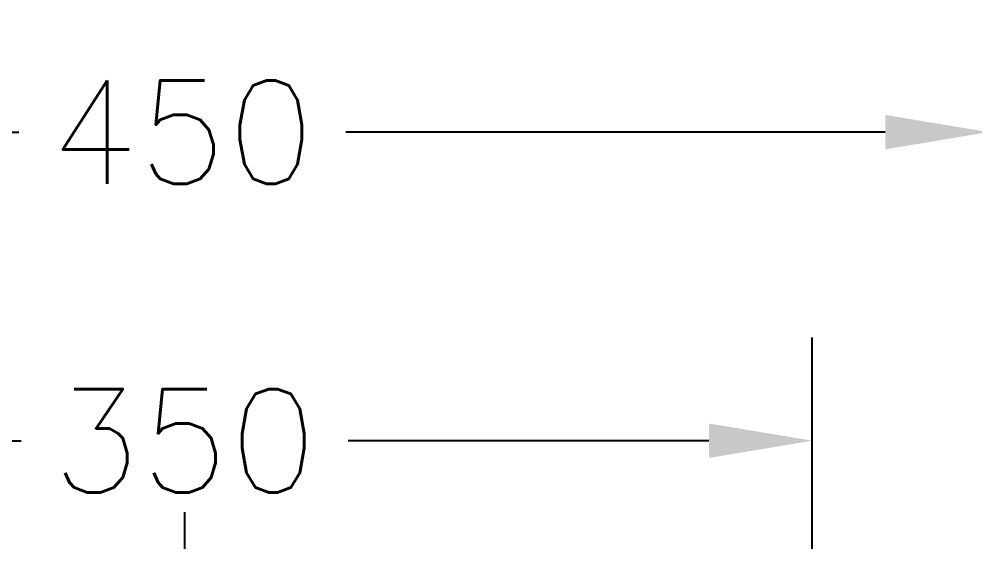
# Model space of a CAD drawing. Extents: x 66660 to 69085, y 58077 to 61507.
# Drawn here: x 67429.4 to 67695.9, y 60697.6 to 60843.2 of the extents above; entities that cross this region are included whole.
import ezdxf

# ---------------------------------------------------------------- set-up
doc = ezdxf.new("R2010")
doc.units = 0
doc.header["$MEASUREMENT"] = 0
doc.linetypes.add('CENTER', pattern=[50.8, 31.75, -6.35, 6.35, -6.35])
doc.layers.get('Defpoints').update_dxf_attribs({"linetype": 'CONTINUOUS'})
doc.layers.add('7', color=7, linetype='CONTINUOUS')
doc.layers.add('Dim', color=4, linetype='CONTINUOUS')
doc.styles.get("Standard").update_dxf_attribs({"font": 'txt.shx', "bigfont": 'ghs.shx'})
doc.dimstyles.get("Standard").update_dxf_attribs({"dimtxt": 0.18, "dimasz": 0.18, "dimexe": 0.18, "dimexo": 0.0625, "dimgap": 0.09, "dimtad": 0, "dimtih": 1, "dimtoh": 1, "dimdec": 4, "dimzin": 0, "dimdsep": 46, "dimtxsty": 'Standard', "dimcen": 0.09, "dimadec": 0, "dimazin": 0, "dimtfac": 1, "dimtdec": 4, "dimtofl": 0, "dimtmove": 0, "dimatfit": 0, "dimfxl": 0, "dimtolj": 1, "dimtzin": 0, "dimarcsym": 0})

# ---------------------------------------------------------------- blocks, each defined once
blk = doc.blocks.new('*D27')
at = {"layer": 'Defpoints', "color": 0}
for p in [(67650.52, 60725.75), (67300.51, 60663.54), (67650.52, 60663.54)]:
    blk.add_point(p, dxfattribs=at)
at = {"layer": 'Dim', "color": 0, "lineweight": -2}
for p, q in [((67300.51, 60673.54), (67300.51, 60754.55)), ((67650.52, 60673.54), (67650.52, 60754.55)), ((67329.31, 60725.75), (67429.92, 60725.75)), ((67621.72, 60725.75), (67521.12, 60725.75))]:
    blk.add_line(p, q, dxfattribs=at)
at = {"layer": 'Dim', "color": 0}
for points in [[(67329.31, 60730.55), (67329.31, 60720.95), (67300.51, 60725.75)], [(67621.72, 60730.55), (67621.72, 60720.95), (67650.52, 60725.75)]]:
    blk.add_solid(points, dxfattribs=at)
at = {"layer": 'Dim', "color": 0, "insert": (67475.52, 60725.75), "char_height": 48, "attachment_point": 5}
blk.add_mtext('\\A1;{\\H0.6x;350}', dxfattribs=at)
blk = doc.blocks.new('*D28')
at = {"layer": 'Defpoints', "color": 0}
for p in [(67699.66, 60811.75), (67250.13, 60423.88), (67699.66, 60420.63)]:
    blk.add_point(p, dxfattribs=at)
at = {"layer": 'Dim', "color": 0, "lineweight": -2}
for p, q in [((67250.13, 60433.88), (67250.13, 60840.55)), ((67699.66, 60430.63), (67699.66, 60840.55)), ((67278.93, 60811.75), (67429.3, 60811.75)), ((67670.86, 60811.75), (67520.5, 60811.75))]:
    blk.add_line(p, q, dxfattribs=at)
at = {"layer": 'Dim', "color": 0}
for points in [[(67278.93, 60816.55), (67278.93, 60806.95), (67250.13, 60811.75)], [(67670.86, 60816.55), (67670.86, 60806.95), (67699.66, 60811.75)]]:
    blk.add_solid(points, dxfattribs=at)
at = {"layer": 'Dim', "color": 0, "insert": (67474.9, 60811.75), "char_height": 48, "attachment_point": 5}
blk.add_mtext('\\A1;{\\H0.6x;450}', dxfattribs=at)
blk = doc.blocks.new('*D34')
at = {"layer": 'Defpoints', "color": 0}
for p in [(67191.64, 60663.54), (67446.29, 60663.54, -0.25), (67446.29, 60598.54, 0)]:
    blk.add_point(p, dxfattribs=at)
at = {"layer": 'Dim', "color": 0, "lineweight": -2}
for p, q in [((67191.64, 60692.34), (67191.64, 60721.14)), ((67436.29, 60663.54), (67162.84, 60663.54)), ((67436.29, 60598.54), (67162.84, 60598.54)), ((67191.64, 60569.74), (67191.64, 60540.94))]:
    blk.add_line(p, q, dxfattribs=at)
at = {"layer": 'Dim', "color": 0}
for points in [[(67186.84, 60692.34), (67196.44, 60692.34), (67191.64, 60663.54)], [(67186.84, 60569.74), (67196.44, 60569.74), (67191.64, 60598.54)]]:
    blk.add_solid(points, dxfattribs=at)
at = {"layer": 'Dim', "color": 0, "insert": (67191.64, 60631.04), "char_height": 28.8, "attachment_point": 5}
blk.add_mtext('\\A1;65', dxfattribs=at)

msp = doc.modelspace()

# ---------------------------------------------------------------- linework, layer by layer
at = {"layer": '7', "color": 0, "linetype": 'CENTER'}
msp.add_line((67475.52, 60705.85, 0.25), (67475.52, 60211.32, 0.25), dxfattribs=at)

# ---------------------------------------------------------------- dimensions: what is measured, and where the dimension line sits
at = {"layer": 'Dim', "color": 0}
for base, p1, p2, picture, middle in [((67699.66, 60811.75, 0), (67250.13, 60423.88, 0), (67699.66, 60420.63, 0), '*D28', (67474.9, 60811.75, 0)), ((67650.52, 60725.75, 0), (67300.51, 60663.54, 0), (67650.52, 60663.54, 0), '*D27', (67475.52, 60725.75, 0))]:
    dim = msp.add_linear_dim(base=base, p1=p1, p2=p2, text='{\\H0.6x;<>}', dimstyle='Standard', override={"dimscale": 160, "dimtxt": 0.3, "dimgap": 0.06, "dimdec": 0, "dimatfit": 3}, dxfattribs=at)
    dim.commit()
    dim.dimension.update_dxf_attribs({"geometry": picture, "text_midpoint": middle})
dim = msp.add_linear_dim(base=(67191.64, 60663.54, 0.25), p1=(67446.29, 60598.54, 0.25), p2=(67446.29, 60663.54, 0), angle=90, dimstyle='Standard', override={"dimscale": 160, "dimgap": 0.06, "dimdec": 0, "dimatfit": 3}, dxfattribs=at)
dim.commit()
dim.dimension.update_dxf_attribs({"geometry": '*D34', "text_midpoint": (67191.64, 60631.04, 0.25), "dimtype": 160})

doc.saveas('drawing.dxf')
